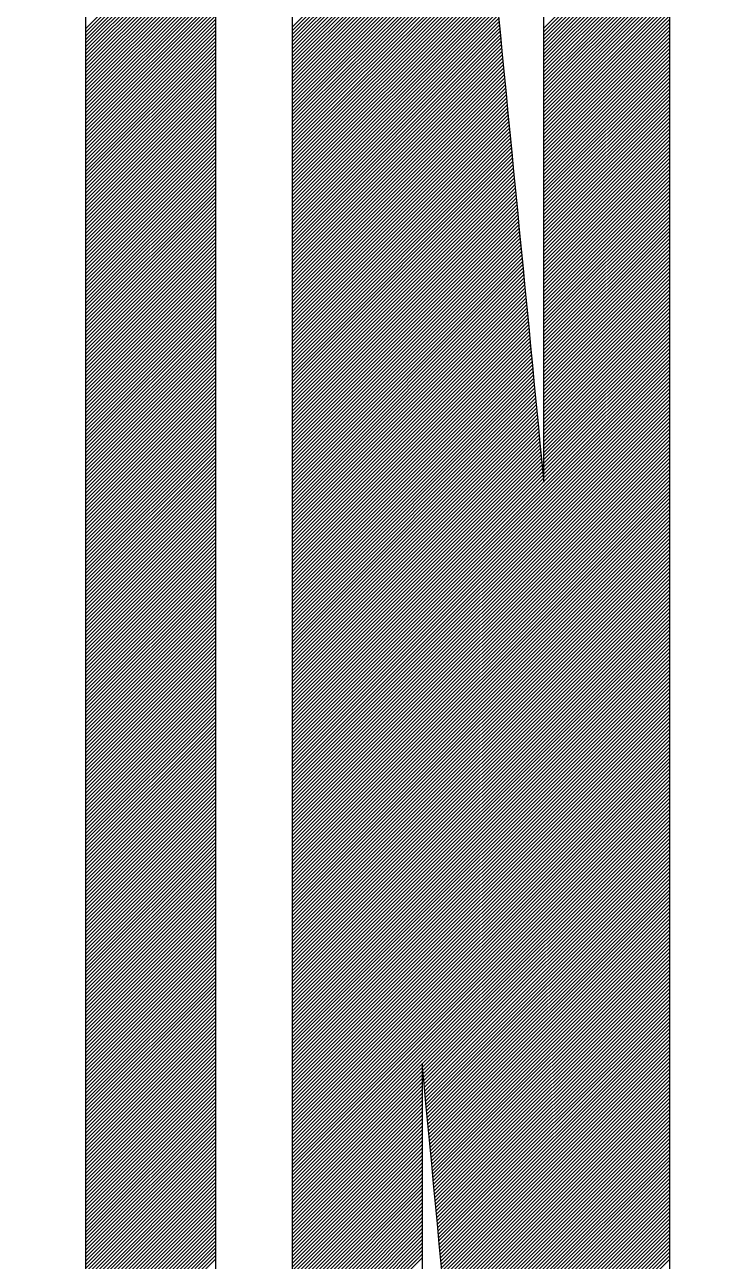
# Model space of a CAD drawing. Header units: inches. Extents: x -1128 to 651, y 96 to 845.
# Drawn here: x 285.872 to 287.184, y 664.115 to 666.456 of the extents above; entities that cross this region are included whole.
import ezdxf

# ---------------------------------------------------------------- set-up
doc = ezdxf.new("R2010")
doc.units = ezdxf.units.IN
doc.header["$MEASUREMENT"] = 0
doc.layers.add('Cables', color=7, linetype='Continuous', lineweight=0)
doc.layers.add('ONDOCS', color=7, linetype='Continuous', lineweight=0)

# ---------------------------------------------------------------- blocks, each defined once
blk = doc.blocks.new('TEG BORDER A2')
at = {"layer": 'ONDOCS', "color": 7, "linetype": 'Continuous', "lineweight": -3, "ltscale": 100}
for p, q in [((577.476, 56.341), (578.2055, 57.0706)), ((577.476, 56.3269), (578.2068, 57.0577)), ((577.476, 56.3127), (578.208, 57.0448)), ((577.476, 56.2986), (578.2093, 57.0319)), ((577.476, 56.2845), (578.2105, 57.019)), ((577.476, 56.2703), (578.2118, 57.0061)), ((577.476, 56.2562), (578.2131, 56.9932)), ((577.476, 56.242), (578.2143, 56.9803)), ((577.476, 56.2279), (578.2156, 56.9674)), ((577.476, 56.2137), (578.2168, 56.9545)), ((577.476, 56.1996), (578.2181, 56.9417)), ((577.476, 56.1855), (578.2193, 56.9288)), ((577.476, 56.1713), (578.2206, 56.9159)), ((577.476, 56.1572), (578.2218, 56.903)), ((577.476, 56.143), (578.2231, 56.8901)), ((577.476, 56.1289), (578.2243, 56.8772)), ((577.476, 56.1147), (578.2256, 56.8643)), ((577.476, 56.1006), (578.2268, 56.8514)), ((576.6771, 56.3353), (577.1784, 56.8365)), ((576.6771, 56.3211), (577.1784, 56.8224)), ((576.6771, 56.307), (577.1784, 56.8082)), ((577.476, 56.0865), (578.2281, 56.8385)), ((577.476, 56.0723), (578.2293, 56.8256)), ((577.476, 56.0582), (578.2306, 56.8127)), ((578.4472, 56.3364), (578.9328, 56.822)), ((578.4472, 56.3223), (578.9328, 56.8079)), ((576.6771, 56.2928), (577.1784, 56.7941)), ((576.6771, 56.2787), (577.1784, 56.7799)), ((576.6771, 56.2645), (577.1784, 56.7658)), ((577.476, 56.044), (578.2318, 56.7999)), ((577.476, 56.0299), (578.2331, 56.787)), ((577.476, 56.0157), (578.2343, 56.7741)), ((577.476, 56.0016), (578.2356, 56.7612)), ((578.4472, 56.3081), (578.9328, 56.7937)), ((578.4472, 56.294), (578.9328, 56.7796)), ((578.4472, 56.2798), (578.9328, 56.7654)), ((576.6771, 56.2504), (577.1784, 56.7517)), ((576.6771, 56.2363), (577.1784, 56.7375)), ((576.6771, 56.2221), (577.1784, 56.7234)), ((576.6771, 56.208), (577.1784, 56.7092)), ((577.476, 55.9875), (578.2368, 56.7483)), ((577.476, 55.9733), (578.2381, 56.7354)), ((577.476, 55.9592), (578.2393, 56.7225)), ((577.476, 55.945), (578.2406, 56.7096)), ((578.4472, 56.2657), (578.9328, 56.7513)), ((578.4472, 56.2515), (578.9328, 56.7371)), ((578.4472, 56.2374), (578.9328, 56.723)), ((578.4472, 56.2233), (578.9328, 56.7089)), ((576.6771, 56.1938), (577.1784, 56.6951)), ((576.6771, 56.1797), (577.1784, 56.681)), ((576.6771, 56.1656), (577.1784, 56.6668)), ((577.476, 55.9309), (578.2418, 56.6967)), ((577.476, 55.9168), (578.2431, 56.6838)), ((577.476, 55.9026), (578.2443, 56.6709)), ((577.476, 55.8885), (578.2456, 56.6581)), ((578.4472, 56.2091), (578.9328, 56.6947)), ((578.4472, 56.195), (578.9328, 56.6806)), ((578.4472, 56.1808), (578.9328, 56.6664)), ((576.6771, 56.1514), (577.1784, 56.6527)), ((576.6771, 56.1373), (577.1784, 56.6385)), ((576.6771, 56.1231), (577.1784, 56.6244)), ((576.6771, 56.109), (577.1784, 56.6102)), ((577.476, 55.8743), (578.2468, 56.6452)), ((577.476, 55.8602), (578.2481, 56.6323)), ((577.476, 55.846), (578.2493, 56.6194)), ((578.4472, 56.1667), (578.9328, 56.6523)), ((578.4472, 56.1526), (578.9328, 56.6381)), ((578.4472, 56.1384), (578.9328, 56.624)), ((576.6771, 56.0948), (577.1784, 56.5961)), ((576.6771, 56.0807), (577.1784, 56.582)), ((576.6771, 56.0666), (577.1784, 56.5678)), ((577.476, 55.8319), (578.2506, 56.6065)), ((577.476, 55.8178), (578.2518, 56.5936)), ((577.476, 55.8036), (578.2531, 56.5807)), ((577.476, 55.7895), (578.2543, 56.5678)), ((578.4472, 56.1243), (578.9328, 56.6099)), ((578.4472, 56.1101), (578.9328, 56.5957)), ((578.4472, 56.096), (578.9328, 56.5816)), ((578.4472, 56.0818), (578.9328, 56.5674)), ((576.6771, 56.0524), (577.1784, 56.5537)), ((576.6771, 56.0383), (577.1784, 56.5395)), ((576.6771, 56.0241), (577.1784, 56.5254)), ((577.476, 55.7753), (578.2556, 56.5549)), ((577.476, 55.7612), (578.2568, 56.542)), ((577.476, 55.747), (578.2581, 56.5291)), ((577.476, 55.7329), (578.2594, 56.5163)), ((578.4472, 56.0677), (578.9328, 56.5533)), ((578.4472, 56.0536), (578.9328, 56.5392)), ((578.4472, 56.0394), (578.9328, 56.525)), ((576.6771, 56.01), (577.1784, 56.5112)), ((576.6771, 55.9958), (577.1784, 56.4971)), ((576.6771, 55.9817), (577.1784, 56.483)), ((576.6771, 55.9676), (577.1784, 56.4688)), ((577.476, 55.7188), (578.2606, 56.5034)), ((577.476, 55.7046), (578.2619, 56.4905)), ((577.476, 55.6905), (578.2631, 56.4776)), ((578.4472, 56.0253), (578.9328, 56.5109)), ((578.4472, 56.0111), (578.9328, 56.4967)), ((578.4472, 55.997), (578.9328, 56.4826)), ((578.4472, 55.9828), (578.9328, 56.4684)), ((576.6771, 55.9534), (577.1784, 56.4547)), ((576.6771, 55.9393), (577.1784, 56.4405)), ((576.6771, 55.9251), (577.1784, 56.4264)), ((577.476, 55.6763), (578.2644, 56.4647)), ((577.476, 55.6622), (578.2656, 56.4518)), ((577.476, 55.6481), (578.2669, 56.4389)), ((577.476, 55.6339), (578.2681, 56.426)), ((578.4472, 55.9687), (578.9328, 56.4543)), ((578.4472, 55.9546), (578.9328, 56.4402)), ((578.4472, 55.9404), (578.9328, 56.426)), ((576.6771, 55.911), (577.1784, 56.4123)), ((576.6771, 55.8968), (577.1784, 56.3981)), ((576.6771, 55.8827), (577.1784, 56.384)), ((577.476, 55.6198), (578.2694, 56.4131)), ((577.476, 55.6056), (578.2706, 56.4002)), ((577.476, 55.5915), (578.2719, 56.3873)), ((577.476, 55.5773), (578.2731, 56.3745)), ((578.4472, 55.9263), (578.9328, 56.4119)), ((578.4472, 55.9121), (578.9328, 56.3977)), ((578.4472, 55.898), (578.9328, 56.3836)), ((576.6771, 55.8686), (577.1784, 56.3698)), ((576.6771, 55.8544), (577.1784, 56.3557)), ((576.6771, 55.8403), (577.1784, 56.3415)), ((576.6771, 55.8261), (577.1784, 56.3274)), ((577.476, 55.5632), (578.2744, 56.3616)), ((577.476, 55.5491), (578.2756, 56.3487)), ((577.476, 55.5349), (578.2769, 56.3358)), ((578.4472, 55.8839), (578.9328, 56.3694)), ((578.4472, 55.8697), (578.9328, 56.3553)), ((578.4472, 55.8556), (578.9328, 56.3412)), ((578.4472, 55.8414), (578.9328, 56.327)), ((576.6771, 55.812), (577.1784, 56.3133)), ((576.6771, 55.7979), (577.1784, 56.2991)), ((576.6771, 55.7837), (577.1784, 56.285)), ((577.476, 55.5208), (578.2781, 56.3229)), ((577.476, 55.5066), (578.2794, 56.31)), ((577.476, 55.4925), (578.2806, 56.2971)), ((577.476, 55.4783), (578.2819, 56.2842)), ((578.4472, 55.8273), (578.9328, 56.3129)), ((578.4472, 55.8131), (578.9328, 56.2987)), ((578.4472, 55.799), (578.9328, 56.2846)), ((576.6771, 55.7696), (577.1784, 56.2708)), ((576.6771, 55.7554), (577.1784, 56.2567)), ((576.6771, 55.7413), (577.1784, 56.2425)), ((576.6771, 55.7271), (577.1784, 56.2284)), ((577.476, 55.4642), (578.2831, 56.2713)), ((577.476, 55.4501), (578.2844, 56.2584)), ((577.476, 55.4359), (578.2856, 56.2456)), ((577.476, 55.4218), (578.2869, 56.2327)), ((578.4472, 55.7849), (578.9328, 56.2705)), ((578.4472, 55.7707), (578.9328, 56.2563)), ((578.4472, 55.7566), (578.9328, 56.2422)), ((578.4472, 55.7424), (578.9328, 56.228)), ((576.6771, 55.713), (577.1784, 56.2143)), ((576.6771, 55.6989), (577.1784, 56.2001)), ((576.6771, 55.6847), (577.1784, 56.186)), ((577.476, 55.4076), (578.2881, 56.2198)), ((577.476, 55.3935), (578.2894, 56.2069)), ((577.476, 55.3794), (578.2906, 56.194)), ((577.476, 55.3652), (578.2919, 56.1811)), ((578.4472, 55.7283), (578.9328, 56.2139)), ((578.4472, 55.7141), (578.9328, 56.1997)), ((578.4472, 55.7), (578.9328, 56.1856)), ((576.6771, 55.6706), (577.1784, 56.1718)), ((576.6771, 55.6564), (577.1784, 56.1577)), ((576.6771, 55.6423), (577.1784, 56.1436)), ((577.476, 55.3511), (578.2931, 56.1682)), ((577.476, 55.3369), (578.2944, 56.1553)), ((577.476, 55.3228), (578.2956, 56.1424)), ((578.4472, 55.6859), (578.9328, 56.1715)), ((578.4472, 55.6717), (578.9328, 56.1573)), ((578.4472, 55.6576), (578.9328, 56.1432)), ((576.6771, 55.6281), (577.1784, 56.1294)), ((576.6771, 55.614), (577.1784, 56.1153)), ((576.6771, 55.5999), (577.1784, 56.1011)), ((576.6771, 55.5857), (577.1784, 56.087)), ((577.476, 55.3086), (578.2969, 56.1295)), ((577.476, 55.2945), (578.2981, 56.1166)), ((577.476, 55.2804), (578.2994, 56.1038)), ((577.476, 55.2662), (578.3006, 56.0909)), ((578.4472, 55.6434), (578.9328, 56.129)), ((578.4472, 55.6293), (578.9328, 56.1149)), ((578.4472, 55.6152), (578.9328, 56.1007)), ((578.4472, 55.601), (578.9328, 56.0866)), ((576.6771, 55.5716), (577.1784, 56.0728)), ((576.6771, 55.5574), (577.1784, 56.0587)), ((576.6771, 55.5433), (577.1784, 56.0446)), ((577.476, 55.2521), (578.3019, 56.078)), ((577.476, 55.2379), (578.3031, 56.0651)), ((577.476, 55.2238), (578.3044, 56.0522)), ((577.476, 55.2096), (578.3057, 56.0393)), ((578.4472, 55.5869), (578.9328, 56.0725)), ((578.4472, 55.5727), (578.9328, 56.0583)), ((578.4472, 55.5586), (578.9328, 56.0442)), ((576.6771, 55.5292), (577.1784, 56.0304)), ((576.6771, 55.515), (577.1784, 56.0163)), ((576.6771, 55.5009), (577.1784, 56.0021)), ((577.476, 55.1955), (578.3069, 56.0264)), ((577.476, 55.1814), (578.3082, 56.0135)), ((577.476, 55.1672), (578.3094, 56.0006)), ((578.4472, 55.5444), (578.9328, 56.03)), ((578.4472, 55.5303), (578.9328, 56.0159)), ((578.4472, 55.5162), (578.9328, 56.0018)), ((576.6771, 55.4867), (577.1784, 55.988)), ((576.6771, 55.4726), (577.1784, 55.9738)), ((576.6771, 55.4584), (577.1784, 55.9597)), ((576.6771, 55.4443), (577.1784, 55.9456)), ((577.476, 55.1531), (578.3107, 55.9877)), ((577.476, 55.1389), (578.3119, 55.9748)), ((577.476, 55.1248), (578.3132, 55.962)), ((577.476, 55.1107), (578.3144, 55.9491)), ((578.4472, 55.502), (578.9328, 55.9876)), ((578.4472, 55.4879), (578.9328, 55.9735)), ((578.4472, 55.4737), (578.9328, 55.9593)), ((578.4472, 55.4596), (578.9328, 55.9452)), ((576.6771, 55.4302), (577.1784, 55.9314)), ((576.6771, 55.416), (577.1784, 55.9173)), ((576.6771, 55.4019), (577.1784, 55.9031)), ((577.476, 55.0965), (578.3157, 55.9362)), ((577.476, 55.0824), (578.3169, 55.9233)), ((577.476, 55.0682), (578.3182, 55.9104)), ((577.476, 55.0541), (578.3194, 55.8975)), ((578.4472, 55.4454), (578.9328, 55.931)), ((578.4472, 55.4313), (578.9328, 55.9169)), ((578.4472, 55.4172), (578.9328, 55.9028)), ((576.6771, 55.3877), (577.1784, 55.889)), ((576.6771, 55.3736), (577.1784, 55.8749)), ((576.6771, 55.3594), (577.1784, 55.8607)), ((576.6771, 55.3453), (577.1784, 55.8466)), ((577.476, 55.0399), (578.3207, 55.8846)), ((577.476, 55.0258), (578.3219, 55.8717)), ((577.476, 55.0117), (578.3232, 55.8588)), ((577.476, 54.9975), (578.3244, 55.8459)), ((578.4472, 55.403), (578.9328, 55.8886)), ((578.4472, 55.3889), (578.9328, 55.8745)), ((578.4472, 55.3747), (578.9328, 55.8603)), ((578.4472, 55.3606), (578.9328, 55.8462)), ((576.6771, 55.3312), (577.1784, 55.8324)), ((576.6771, 55.317), (577.1784, 55.8183)), ((576.6771, 55.3029), (577.1784, 55.8041)), ((577.476, 54.9834), (578.3257, 55.833)), ((577.476, 54.9692), (578.3269, 55.8202)), ((577.476, 54.9551), (578.3282, 55.8073)), ((578.4472, 55.3465), (578.9328, 55.832)), ((578.4472, 55.3323), (578.9328, 55.8179)), ((578.4472, 55.3182), (578.9328, 55.8038)), ((576.6771, 55.2887), (577.1784, 55.79)), ((576.6771, 55.2746), (577.1784, 55.7759)), ((576.6771, 55.2605), (577.1784, 55.7617)), ((577.476, 54.9409), (578.3294, 55.7944)), ((577.476, 54.9268), (578.3307, 55.7815)), ((577.476, 54.9127), (578.3319, 55.7686)), ((577.476, 54.8985), (578.3332, 55.7557)), ((578.4472, 55.304), (578.9328, 55.7896)), ((578.4472, 55.2899), (578.9328, 55.7755)), ((578.4472, 55.2757), (578.9328, 55.7613)), ((576.6771, 55.2463), (577.1784, 55.7476)), ((576.6771, 55.2322), (577.1784, 55.7334)), ((576.6771, 55.218), (577.1784, 55.7193)), ((576.6771, 55.2039), (577.1784, 55.7051)), ((577.476, 54.8844), (578.3344, 55.7428)), ((577.476, 54.8702), (578.3357, 55.7299)), ((577.476, 54.8561), (578.3369, 55.717)), ((577.476, 54.842), (578.3382, 55.7041)), ((578.4472, 55.2616), (578.9328, 55.7472)), ((578.4472, 55.2475), (578.9328, 55.7331)), ((578.4472, 55.2333), (578.9328, 55.7189)), ((578.4472, 55.2192), (578.9328, 55.7048)), ((576.6771, 55.1897), (577.1784, 55.691)), ((576.6771, 55.1756), (577.1784, 55.6769)), ((576.6771, 55.1615), (577.1784, 55.6627)), ((577.476, 54.8278), (578.3394, 55.6912)), ((577.476, 54.8137), (578.3407, 55.6784)), ((577.476, 54.7995), (578.3419, 55.6655)), ((578.4472, 55.205), (578.9328, 55.6906)), ((578.4472, 55.1909), (578.9328, 55.6765)), ((578.4472, 55.1767), (578.9328, 55.6623)), ((576.6771, 55.1473), (577.1784, 55.6486)), ((576.6771, 55.1332), (577.1784, 55.6344)), ((576.6771, 55.119), (577.1784, 55.6203)), ((576.6771, 55.1049), (577.1784, 55.6061)), ((577.476, 54.7854), (578.3432, 55.6526)), ((577.476, 54.7712), (578.3444, 55.6397)), ((577.476, 54.7571), (578.3457, 55.6268)), ((577.476, 54.743), (578.3469, 55.6139)), ((578.4472, 55.1626), (578.9328, 55.6482)), ((578.4472, 55.1485), (578.9328, 55.6341)), ((578.4472, 55.1343), (578.9328, 55.6199)), ((576.6771, 55.0907), (577.1784, 55.592)), ((576.6771, 55.0766), (577.1784, 55.5779)), ((576.6771, 55.0625), (577.1784, 55.5637)), ((577.476, 54.7288), (578.3482, 55.601)), ((577.476, 54.7147), (578.3494, 55.5881)), ((577.476, 54.7005), (578.3507, 55.5752)), ((577.476, 54.6864), (578.352, 55.5623)), ((578.4472, 55.1202), (578.9328, 55.6058)), ((578.4472, 55.106), (578.9328, 55.5916)), ((578.4472, 55.0919), (578.9328, 55.5775)), ((578.4472, 55.0778), (578.9328, 55.5633)), ((576.6771, 55.0483), (577.1784, 55.5496)), ((576.6771, 55.0342), (577.1784, 55.5354)), ((576.6771, 55.02), (577.1784, 55.5213)), ((577.476, 54.6722), (578.3532, 55.5494)), ((577.476, 54.6581), (578.3545, 55.5366)), ((577.476, 54.644), (578.3557, 55.5237)), ((577.476, 54.6298), (578.357, 55.5108)), ((578.4472, 55.0636), (578.9328, 55.5492)), ((578.4472, 55.0495), (578.9328, 55.5351)), ((578.4472, 55.0353), (578.9328, 55.5209)), ((576.6771, 55.0059), (577.1784, 55.5072)), ((576.6771, 54.9918), (577.1784, 55.493)), ((576.6771, 54.9776), (577.1784, 55.4789)), ((576.6771, 54.9635), (577.1784, 55.4647)), ((577.476, 54.6157), (578.3582, 55.4979)), ((577.476, 54.6015), (578.3595, 55.485)), ((577.476, 54.5874), (578.3607, 55.4721)), ((578.4472, 55.0212), (578.9328, 55.5068)), ((578.4472, 55.007), (578.9328, 55.4926)), ((578.4472, 54.9929), (578.9328, 55.4785)), ((578.4472, 54.9788), (578.9328, 55.4644)), ((576.6771, 54.9493), (577.1784, 55.4506)), ((576.6771, 54.9352), (577.1784, 55.4364)), ((576.6771, 54.921), (577.1784, 55.4223)), ((577.476, 54.5733), (578.362, 55.4592)), ((577.476, 54.5591), (578.3632, 55.4463)), ((577.476, 54.545), (578.3645, 55.4334)), ((577.476, 54.5308), (578.3657, 55.4205)), ((578.4472, 54.9646), (578.9328, 55.4502)), ((578.4472, 54.9505), (578.9328, 55.4361)), ((578.4472, 54.9363), (578.9328, 55.4219)), ((576.6771, 54.9069), (577.1784, 55.4082)), ((576.6771, 54.8928), (577.1784, 55.394)), ((576.6771, 54.8786), (577.1784, 55.3799)), ((577.476, 54.5167), (578.367, 55.4077)), ((577.476, 54.5025), (578.3682, 55.3948)), ((577.476, 54.4884), (578.3695, 55.3819)), ((577.476, 54.4743), (578.3707, 55.369)), ((578.4472, 54.9222), (578.9328, 55.4078)), ((578.4472, 54.908), (578.9328, 55.3936)), ((578.4472, 54.8939), (578.9328, 55.3795)), ((576.6771, 54.8645), (577.1784, 55.3657)), ((576.6771, 54.8503), (577.1784, 55.3516)), ((576.6771, 54.8362), (577.1784, 55.3374)), ((576.6771, 54.822), (577.1784, 55.3233)), ((577.476, 54.4601), (578.372, 55.3561)), ((577.476, 54.446), (578.3732, 55.3432)), ((577.476, 54.4318), (578.3745, 55.3303)), ((578.4472, 54.8798), (578.9328, 55.3654)), ((578.4472, 54.8656), (578.9328, 55.3512)), ((578.4472, 54.8515), (578.9328, 55.3371)), ((578.4472, 54.8373), (578.9328, 55.3229)), ((576.6771, 54.8079), (577.1784, 55.3092)), ((576.6771, 54.7938), (577.1784, 55.295)), ((576.6771, 54.7796), (577.1784, 55.2809)), ((577.476, 54.4177), (578.3757, 55.3174)), ((577.476, 54.4035), (578.377, 55.3045)), ((577.476, 54.3894), (578.3782, 55.2916)), ((577.476, 54.3753), (578.3795, 55.2787)), ((578.4472, 54.8232), (578.9328, 55.3088)), ((578.4472, 54.8091), (578.9328, 55.2946)), ((578.4472, 54.7949), (578.9328, 55.2805)), ((576.6771, 54.7655), (577.1784, 55.2667)), ((576.6771, 54.7513), (577.1784, 55.2526)), ((576.6771, 54.7372), (577.1784, 55.2385)), ((576.6771, 54.7231), (577.1784, 55.2243)), ((577.476, 54.3611), (578.3807, 55.2659)), ((577.476, 54.347), (578.382, 55.253)), ((577.476, 54.3328), (578.3832, 55.2401)), ((577.476, 54.3187), (578.3845, 55.2272)), ((578.4472, 54.7808), (578.9328, 55.2664)), ((578.4472, 54.7666), (578.9328, 55.2522)), ((578.4472, 54.7525), (578.9328, 55.2381)), ((578.4472, 54.7383), (578.9328, 55.2239)), ((576.6771, 54.7089), (577.1784, 55.2102)), ((576.6771, 54.6948), (577.1784, 55.196)), ((576.6771, 54.6806), (577.1784, 55.1819)), ((577.476, 54.3046), (578.3857, 55.2143)), ((577.476, 54.2904), (578.387, 55.2014)), ((577.476, 54.2763), (578.3882, 55.1885)), ((578.4472, 54.7242), (578.9328, 55.2098)), ((578.4472, 54.7101), (578.9328, 55.1957)), ((578.4472, 54.6959), (578.9328, 55.1815)), ((576.6771, 54.6665), (577.1784, 55.1677)), ((576.6771, 54.6523), (577.1784, 55.1536)), ((576.6771, 54.6382), (577.1784, 55.1395)), ((577.476, 54.2621), (578.3895, 55.1756)), ((577.476, 54.248), (578.3907, 55.1627)), ((577.476, 54.2338), (578.392, 55.1498)), ((577.476, 54.2197), (578.3932, 55.1369)), ((578.4472, 54.6818), (578.9328, 55.1674)), ((578.4472, 54.6676), (578.9328, 55.1532)), ((578.4472, 54.6535), (578.9328, 55.1391)), ((576.6771, 54.6241), (577.1784, 55.1253)), ((576.6771, 54.6099), (577.1784, 55.1112)), ((576.6771, 54.5958), (577.1784, 55.097)), ((576.6771, 54.5816), (577.1784, 55.0829)), ((577.476, 54.2056), (578.3945, 55.1241)), ((577.476, 54.1914), (578.3957, 55.1112)), ((577.476, 54.1773), (578.397, 55.0983)), ((577.476, 54.1631), (578.3983, 55.0854)), ((578.4472, 54.6393), (578.9328, 55.1249)), ((578.4472, 54.6252), (578.9328, 55.1108)), ((578.4472, 54.6111), (578.9328, 55.0967)), ((578.4472, 54.5969), (578.9328, 55.0825)), ((576.6771, 54.5675), (577.1784, 55.0687)), ((576.6771, 54.5533), (577.1784, 55.0546)), ((576.6771, 54.5392), (577.1784, 55.0405)), ((577.476, 54.149), (578.3995, 55.0725)), ((577.476, 54.1348), (578.4008, 55.0596)), ((577.476, 53.5974), (578.9328, 55.0542)), ((577.476, 54.1207), (578.402, 55.0467)), ((577.476, 53.5833), (578.9328, 55.0401)), ((577.476, 54.1066), (578.4033, 55.0338)), ((578.4472, 54.5828), (578.9328, 55.0684)), ((576.6771, 54.5251), (577.1784, 55.0263)), ((576.6771, 54.5109), (577.1784, 55.0122)), ((576.6771, 54.4968), (577.1784, 54.998)), ((577.476, 53.5692), (578.9328, 55.0259)), ((577.476, 54.0924), (578.4045, 55.0209)), ((577.476, 53.555), (578.9328, 55.0118)), ((577.476, 54.0783), (578.4058, 55.008)), ((577.476, 53.5409), (578.9328, 54.9977)), ((577.476, 54.0641), (578.407, 54.9951)), ((576.6771, 54.4826), (577.1784, 54.9839)), ((576.6771, 54.4685), (577.1784, 54.9698)), ((576.6771, 54.4544), (577.1784, 54.9556)), ((576.6771, 54.4402), (577.1784, 54.9415)), ((577.476, 53.5267), (578.9328, 54.9835)), ((577.476, 54.05), (578.4083, 54.9823)), ((577.476, 54.0359), (578.4095, 54.9694)), ((577.476, 53.5126), (578.9328, 54.9694)), ((577.476, 54.0217), (578.4108, 54.9565)), ((577.476, 53.4984), (578.9328, 54.9552)), ((577.476, 54.0076), (578.412, 54.9436)), ((577.476, 53.4843), (578.9328, 54.9411)), ((576.6771, 54.4261), (577.1784, 54.9273)), ((576.6771, 54.4119), (577.1784, 54.9132)), ((576.6771, 54.3978), (577.1784, 54.899)), ((577.476, 53.9934), (578.4133, 54.9307)), ((577.476, 53.4702), (578.9328, 54.927)), ((577.476, 53.9793), (578.4145, 54.9178)), ((577.476, 53.456), (578.9328, 54.9128)), ((577.476, 53.9651), (578.4158, 54.9049)), ((577.476, 53.4419), (578.9328, 54.8987)), ((577.476, 53.951), (578.417, 54.892)), ((576.6771, 54.3836), (577.1784, 54.8849)), ((576.6771, 54.3695), (577.1784, 54.8708)), ((576.6771, 54.3554), (577.1784, 54.8566)), ((576.6771, 54.3412), (577.1784, 54.8425)), ((577.476, 53.4277), (578.9328, 54.8845)), ((577.476, 53.9369), (578.4183, 54.8791)), ((577.476, 53.4136), (578.9328, 54.8704)), ((577.476, 53.9227), (578.4195, 54.8662)), ((577.476, 53.3995), (578.9328, 54.8562)), ((577.476, 53.9086), (578.4208, 54.8533)), ((577.476, 53.3853), (578.9328, 54.8421)), ((576.6771, 54.3271), (577.1784, 54.8283)), ((576.6771, 54.3129), (577.1784, 54.8142)), ((576.6771, 54.2988), (577.1784, 54.8)), ((577.476, 53.8944), (578.422, 54.8405)), ((577.476, 53.3712), (578.9328, 54.828)), ((577.476, 53.8803), (578.4233, 54.8276)), ((577.476, 53.8661), (578.4245, 54.8147)), ((577.476, 53.357), (578.9328, 54.8138)), ((577.476, 53.852), (578.4258, 54.8018)), ((577.476, 53.3429), (578.9328, 54.7997)), ((576.6771, 54.2846), (577.1784, 54.7859)), ((576.6771, 54.2705), (577.1784, 54.7718)), ((576.6771, 54.2564), (577.1784, 54.7576)), ((577.476, 53.8379), (578.427, 54.7889)), ((577.476, 53.3287), (578.9328, 54.7855)), ((577.476, 53.8237), (578.4283, 54.776)), ((577.476, 53.3146), (578.9328, 54.7714)), ((577.476, 53.8096), (578.4295, 54.7631)), ((577.476, 53.3005), (578.9328, 54.7572)), ((577.476, 53.7954), (578.4308, 54.7502)), ((576.6771, 54.2422), (577.1784, 54.7435)), ((576.6771, 54.2281), (577.1784, 54.7293)), ((576.6771, 54.2139), (577.1784, 54.7152)), ((576.6771, 54.1998), (577.1784, 54.7011)), ((577.476, 53.2863), (578.9328, 54.7431)), ((577.476, 53.7813), (578.432, 54.7373)), ((577.476, 53.2722), (578.9328, 54.729)), ((577.476, 53.7671), (578.4333, 54.7244)), ((577.476, 53.258), (578.9328, 54.7148)), ((577.476, 53.753), (578.4345, 54.7115)), ((577.476, 53.2439), (578.9328, 54.7007)), ((577.476, 53.7389), (578.4358, 54.6987)), ((576.6771, 54.1857), (577.1784, 54.6869)), ((576.6771, 54.1715), (577.1784, 54.6728)), ((576.6771, 54.1574), (577.1784, 54.6586)), ((577.476, 53.2297), (578.9328, 54.6865)), ((577.476, 53.7247), (578.437, 54.6858)), ((577.476, 53.7106), (578.4383, 54.6729)), ((577.476, 53.2156), (578.9328, 54.6724)), ((577.476, 53.6964), (578.4395, 54.66)), ((577.476, 53.2015), (578.9328, 54.6583)), ((576.6771, 54.1432), (577.1784, 54.6445)), ((576.6771, 54.1291), (577.1784, 54.6303)), ((576.6771, 54.1149), (577.1784, 54.6162)), ((576.6771, 54.1008), (577.1784, 54.6021)), ((577.476, 53.6823), (578.4408, 54.6471)), ((577.476, 53.1873), (578.9328, 54.6441)), ((577.476, 53.6682), (578.442, 54.6342)), ((577.476, 53.1732), (578.9328, 54.63)), ((577.476, 53.654), (578.4433, 54.6213)), ((577.476, 53.159), (578.9328, 54.6158)), ((577.476, 53.6399), (578.4446, 54.6084)), ((576.6771, 54.0867), (577.1784, 54.5879)), ((576.6771, 54.0725), (577.1784, 54.5738)), ((576.6771, 54.0584), (577.1784, 54.5596)), ((577.476, 53.1449), (578.9328, 54.6017)), ((577.476, 53.6257), (578.4458, 54.5955)), ((577.476, 53.1308), (578.9328, 54.5875)), ((577.476, 53.6116), (578.4471, 54.5826)), ((577.476, 53.1166), (578.9328, 54.5734)), ((577.476, 53.1025), (578.9328, 54.5593)), ((576.6771, 54.0442), (577.1784, 54.5455)), ((576.6771, 54.0301), (577.1784, 54.5313)), ((576.6771, 54.0159), (577.1784, 54.5172)), ((577.476, 53.0883), (578.9328, 54.5451)), ((577.476, 53.0742), (578.9328, 54.531)), ((577.476, 53.06), (578.9328, 54.5168)), ((576.6771, 54.0018), (577.1784, 54.5031)), ((576.6771, 53.9877), (577.1784, 54.4889)), ((576.6771, 53.9735), (577.1784, 54.4748)), ((576.6771, 53.9594), (577.1784, 54.4606)), ((577.476, 53.0459), (578.9328, 54.5027)), ((577.476, 53.0318), (578.9328, 54.4885)), ((577.476, 53.0176), (578.9328, 54.4744)), ((577.476, 53.0035), (578.9328, 54.4603)), ((576.6771, 53.9452), (577.1784, 54.4465)), ((576.6771, 53.9311), (577.1784, 54.4324)), ((576.6771, 53.917), (577.1784, 54.4182)), ((577.476, 52.9893), (578.9328, 54.4461)), ((577.476, 52.9752), (578.9328, 54.432)), ((577.476, 52.961), (578.9328, 54.4178)), ((576.6771, 53.9028), (577.1784, 54.4041)), ((576.6771, 53.8887), (577.1784, 54.3899)), ((576.6771, 53.8745), (577.1784, 54.3758)), ((577.476, 52.9469), (578.9328, 54.4037)), ((577.476, 52.9328), (578.9328, 54.3895)), ((577.476, 52.9186), (578.9328, 54.3754)), ((576.6771, 53.8604), (577.1784, 54.3616)), ((576.6771, 53.8462), (577.1784, 54.3475)), ((576.6771, 53.8321), (577.1784, 54.3334)), ((576.6771, 53.818), (577.1784, 54.3192)), ((577.476, 52.9045), (578.9328, 54.3613)), ((577.476, 52.8903), (578.9328, 54.3471)), ((577.476, 52.8762), (578.9328, 54.333)), ((577.476, 52.8621), (578.9328, 54.3188)), ((576.6771, 53.8038), (577.1784, 54.3051)), ((576.6771, 53.7897), (577.1784, 54.2909)), ((576.6771, 53.7755), (577.1784, 54.2768)), ((577.476, 52.8479), (578.9328, 54.3047)), ((577.476, 52.8338), (578.9328, 54.2906)), ((577.476, 52.8196), (578.9328, 54.2764)), ((576.6771, 53.7614), (577.1784, 54.2626)), ((576.6771, 53.7472), (577.1784, 54.2485)), ((576.6771, 53.7331), (577.1784, 54.2344)), ((576.6771, 53.719), (577.1784, 54.2202)), ((577.476, 52.8055), (578.9328, 54.2623)), ((577.476, 52.7913), (578.9328, 54.2481)), ((577.476, 52.7772), (578.9328, 54.234)), ((577.476, 52.7631), (578.9328, 54.2198)), ((576.6771, 53.7048), (577.1784, 54.2061)), ((576.6771, 53.6907), (577.1784, 54.1919)), ((576.6771, 53.6765), (577.1784, 54.1778)), ((577.476, 52.7489), (578.9328, 54.2057)), ((577.476, 52.7348), (578.9328, 54.1916)), ((577.476, 52.7206), (578.9328, 54.1774)), ((576.6771, 53.6624), (577.1784, 54.1637)), ((576.6771, 53.6483), (577.1784, 54.1495)), ((576.6771, 53.6341), (577.1784, 54.1354)), ((577.476, 52.7065), (578.9328, 54.1633)), ((577.476, 52.6923), (578.9328, 54.1491)), ((577.476, 52.6782), (578.9328, 54.135)), ((576.6771, 53.62), (577.1784, 54.1212)), ((576.6771, 53.6058), (577.1784, 54.1071)), ((576.6771, 53.5917), (577.1784, 54.0929)), ((576.6771, 53.5775), (577.1784, 54.0788)), ((577.476, 52.6641), (578.9328, 54.1208)), ((577.476, 52.6499), (578.9328, 54.1067)), ((577.476, 52.6358), (578.9328, 54.0926)), ((577.476, 52.6216), (578.9328, 54.0784)), ((576.6771, 53.5634), (577.1784, 54.0647)), ((576.6771, 53.5493), (577.1784, 54.0505)), ((576.6771, 53.5351), (577.1784, 54.0364)), ((577.476, 52.6075), (578.9328, 54.0643)), ((577.476, 52.5934), (578.9328, 54.0501)), ((577.476, 52.5792), (578.9328, 54.036)), ((576.6771, 53.521), (577.1784, 54.0222)), ((576.6771, 53.5068), (577.1784, 54.0081)), ((576.6771, 53.4927), (577.1784, 53.9939)), ((577.476, 52.5651), (578.9328, 54.0219)), ((577.476, 52.5509), (578.9328, 54.0077)), ((577.476, 52.5368), (578.9328, 53.9936)), ((576.6771, 53.4785), (577.1784, 53.9798)), ((576.6771, 53.4644), (577.1784, 53.9657)), ((576.6771, 53.4503), (577.1784, 53.9515)), ((576.6771, 53.4361), (577.1784, 53.9374)), ((577.476, 52.5226), (578.9328, 53.9794)), ((577.476, 52.5085), (578.9328, 53.9653)), ((577.476, 52.4944), (578.9328, 53.9511)), ((577.476, 52.4802), (578.9328, 53.937)), ((576.6771, 53.422), (577.1784, 53.9232)), ((576.6771, 53.4078), (577.1784, 53.9091)), ((576.6771, 53.3937), (577.1784, 53.895)), ((577.476, 52.4661), (578.9328, 53.9229)), ((577.476, 52.4519), (578.9328, 53.9087)), ((577.476, 52.4378), (578.9328, 53.8946)), ((576.6771, 53.3795), (577.1784, 53.8808)), ((576.6771, 53.3654), (577.1784, 53.8667)), ((576.6771, 53.3513), (577.1784, 53.8525)), ((576.6771, 53.3371), (577.1784, 53.8384)), ((577.476, 52.4236), (578.9328, 53.8804)), ((577.476, 52.4095), (578.9328, 53.8663)), ((577.476, 52.3954), (578.9328, 53.8521)), ((577.476, 52.3812), (578.9328, 53.838)), ((576.6771, 53.323), (577.1784, 53.8242)), ((576.6771, 53.3088), (577.1784, 53.8101)), ((576.6771, 53.2947), (577.1784, 53.796)), ((577.476, 52.3671), (578.9328, 53.8239)), ((577.476, 52.3529), (578.9328, 53.8097)), ((577.476, 52.3388), (578.9328, 53.7956)), ((576.6771, 53.2806), (577.1784, 53.7818)), ((576.6771, 53.2664), (577.1784, 53.7677)), ((576.6771, 53.2523), (577.1784, 53.7535)), ((577.476, 52.3247), (578.9328, 53.7814)), ((577.476, 52.3105), (578.9328, 53.7673)), ((577.476, 52.2964), (578.9328, 53.7532)), ((576.6771, 53.2381), (577.1784, 53.7394)), ((576.6771, 53.224), (577.1784, 53.7252)), ((576.6771, 53.2098), (577.1784, 53.7111)), ((576.6771, 53.1957), (577.1784, 53.697)), ((577.476, 52.2822), (578.9328, 53.739)), ((577.476, 52.2681), (578.9328, 53.7249)), ((577.476, 52.2539), (578.9328, 53.7107)), ((577.476, 52.2398), (578.9328, 53.6966)), ((576.6771, 53.1816), (577.1784, 53.6828)), ((576.6771, 53.1674), (577.1784, 53.6687)), ((576.6771, 53.1533), (577.1784, 53.6545)), ((577.476, 52.2257), (578.9328, 53.6824)), ((577.476, 52.2115), (578.9328, 53.6683)), ((577.476, 52.1974), (578.9328, 53.6542)), ((576.6771, 53.1391), (577.1784, 53.6404)), ((576.6771, 53.125), (577.1784, 53.6263)), ((576.6771, 53.1108), (577.1784, 53.6121)), ((576.6771, 53.0967), (577.1784, 53.598)), ((577.476, 52.1832), (578.9328, 53.64)), ((577.476, 52.1691), (578.9328, 53.6259)), ((577.476, 52.1549), (578.9328, 53.6117)), ((576.6771, 53.0826), (577.1784, 53.5838)), ((576.6771, 53.0684), (577.1784, 53.5697)), ((576.6771, 53.0543), (577.1784, 53.5555)), ((577.476, 52.1408), (578.9328, 53.5976)), ((577.476, 52.1267), (578.9328, 53.5834)), ((577.476, 52.1125), (578.9328, 53.5693)), ((577.476, 52.0984), (578.9328, 53.5552)), ((576.6771, 53.0401), (577.1784, 53.5414)), ((576.6771, 53.026), (577.1784, 53.5273)), ((576.6771, 53.0119), (577.1784, 53.5131)), ((577.476, 52.0842), (578.9328, 53.541)), ((577.476, 52.0701), (578.9328, 53.5269)), ((577.476, 52.056), (578.9328, 53.5127)), ((576.6771, 52.9977), (577.1784, 53.499)), ((576.6771, 52.9836), (577.1784, 53.4848)), ((576.6771, 52.9694), (577.1784, 53.4707)), ((576.6771, 52.9553), (577.1784, 53.4565)), ((577.476, 52.0418), (578.9328, 53.4986)), ((577.476, 52.0277), (578.9328, 53.4845)), ((577.476, 52.0135), (578.9328, 53.4703)), ((577.476, 51.9994), (578.9328, 53.4562)), ((576.6771, 52.9411), (577.1784, 53.4424)), ((576.6771, 52.927), (577.1784, 53.4283)), ((576.6771, 52.9129), (577.1784, 53.4141)), ((577.476, 51.9852), (578.9328, 53.442)), ((577.476, 51.9711), (578.9328, 53.4279)), ((577.476, 51.957), (578.9328, 53.4137)), ((576.6771, 52.8987), (577.1784, 53.4)), ((576.6771, 52.8846), (577.1784, 53.3858)), ((576.6771, 52.8704), (577.1784, 53.3717)), ((577.476, 51.9428), (578.9328, 53.3996)), ((577.476, 51.9287), (578.9328, 53.3855)), ((577.476, 51.9145), (578.9328, 53.3713)), ((576.6771, 52.8563), (577.1784, 53.3576)), ((576.6771, 52.8421), (577.1784, 53.3434)), ((576.6771, 52.828), (577.1784, 53.3293)), ((576.6771, 52.8139), (577.1784, 53.3151)), ((577.476, 51.9004), (578.9328, 53.3572)), ((577.476, 51.8862), (578.9328, 53.343)), ((577.476, 51.8721), (578.9328, 53.3289)), ((577.476, 51.858), (578.9328, 53.3147)), ((576.6771, 52.7997), (577.1784, 53.301)), ((576.6771, 52.7856), (577.1784, 53.2868)), ((576.6771, 52.7714), (577.1784, 53.2727)), ((577.476, 51.8438), (578.9328, 53.3006)), ((577.9774, 52.3311), (578.9328, 53.2865)), ((577.9786, 52.3182), (578.9328, 53.2723)), ((576.6771, 52.7573), (577.1784, 53.2586)), ((576.6771, 52.7432), (577.1784, 53.2444)), ((576.6771, 52.729), (577.1784, 53.2303)), ((576.6771, 52.7149), (577.1784, 53.2161)), ((577.9799, 52.3052), (578.9328, 53.2582)), ((577.9811, 52.2923), (578.9328, 53.244)), ((577.9823, 52.2794), (578.9328, 53.2299)), ((577.9835, 52.2665), (578.9328, 53.2158)), ((576.6771, 52.7007), (577.1784, 53.202)), ((576.6771, 52.6866), (577.1784, 53.1878)), ((576.6771, 52.6724), (577.1784, 53.1737)), ((577.9848, 52.2536), (578.9328, 53.2016)), ((577.986, 52.2407), (578.9328, 53.1875)), ((577.9872, 52.2277), (578.9328, 53.1733)), ((576.6771, 52.6583), (577.1784, 53.1596)), ((576.6771, 52.6442), (577.1784, 53.1454)), ((576.6771, 52.63), (577.1784, 53.1313)), ((577.9884, 52.2148), (578.9328, 53.1592)), ((577.9897, 52.2019), (578.9328, 53.145)), ((577.9909, 52.189), (578.9328, 53.1309)), ((576.6771, 52.6159), (577.1784, 53.1171)), ((576.6771, 52.6017), (577.1784, 53.103)), ((576.6771, 52.5876), (577.1784, 53.0888)), ((576.6771, 52.5734), (577.1784, 53.0747)), ((577.9921, 52.1761), (578.9328, 53.1168)), ((577.9933, 52.1632), (578.9328, 53.1026)), ((577.9946, 52.1502), (578.9328, 53.0885)), ((577.9958, 52.1373), (578.9328, 53.0743)), ((576.6771, 52.5593), (577.1784, 53.0606)), ((576.6771, 52.5452), (577.1784, 53.0464)), ((576.6771, 52.531), (577.1784, 53.0323)), ((577.997, 52.1244), (578.9328, 53.0602)), ((577.9982, 52.1115), (578.9328, 53.046)), ((577.9994, 52.0986), (578.9328, 53.0319)), ((576.6771, 52.5169), (577.1784, 53.0181)), ((576.6771, 52.5027), (577.1784, 53.004)), ((576.6771, 52.4886), (577.1784, 52.9899)), ((578.0007, 52.0857), (578.9328, 53.0178)), ((578.0019, 52.0727), (578.9328, 53.0036)), ((578.0031, 52.0598), (578.9328, 52.9895)), ((576.6771, 52.4745), (577.1784, 52.9757)), ((576.6771, 52.4603), (577.1784, 52.9616)), ((576.6771, 52.4462), (577.1784, 52.9474)), ((576.6771, 52.432), (577.1784, 52.9333)), ((578.0043, 52.0469), (578.9328, 52.9753)), ((578.0056, 52.034), (578.9328, 52.9612)), ((578.0068, 52.0211), (578.9328, 52.9471)), ((578.008, 52.0081), (578.9328, 52.9329)), ((576.6771, 52.4179), (577.1784, 52.9191)), ((576.6771, 52.4037), (577.1784, 52.905)), ((576.6771, 52.3896), (577.1784, 52.8909)), ((578.0092, 51.9952), (578.9328, 52.9188)), ((578.0105, 51.9823), (578.9328, 52.9046)), ((578.0117, 51.9694), (578.9328, 52.8905)), ((576.6771, 52.3755), (577.1784, 52.8767)), ((576.6771, 52.3613), (577.1784, 52.8626)), ((576.6771, 52.3472), (577.1784, 52.8484)), ((576.6771, 52.333), (577.1784, 52.8343)), ((578.0129, 51.9565), (578.9328, 52.8763)), ((578.0141, 51.9436), (578.9328, 52.8622)), ((578.0154, 51.9306), (578.9328, 52.8481)), ((578.0166, 51.9177), (578.9328, 52.8339)), ((576.6771, 52.3189), (577.1784, 52.8201)), ((576.6771, 52.3047), (577.1784, 52.806)), ((576.6771, 52.2906), (577.1784, 52.7919)), ((578.0178, 51.9048), (578.9328, 52.8198)), ((578.019, 51.8919), (578.9328, 52.8056)), ((578.0203, 51.879), (578.9328, 52.7915)), ((576.6771, 52.2765), (577.1784, 52.7777)), ((576.6771, 52.2623), (577.1784, 52.7636)), ((576.6771, 52.2482), (577.1784, 52.7494)), ((578.0215, 51.8661), (578.9328, 52.7773)), ((578.0227, 51.8531), (578.9328, 52.7632)), ((578.0239, 51.8402), (578.9328, 52.7491)), ((576.6771, 52.234), (577.1784, 52.7353)), ((576.6771, 52.2199), (577.1784, 52.7212)), ((576.6771, 52.2058), (577.1784, 52.707)), ((576.6771, 52.1916), (577.1784, 52.6929)), ((578.0252, 51.8273), (578.9328, 52.7349)), ((578.0264, 51.8144), (578.9328, 52.7208)), ((578.0276, 51.8015), (578.9328, 52.7066)), ((578.0288, 51.7885), (578.9328, 52.6925)), ((576.6771, 52.1775), (577.1784, 52.6787)), ((576.6771, 52.1633), (577.1784, 52.6646)), ((576.6771, 52.1492), (577.1784, 52.6504)), ((578.0301, 51.7756), (578.9328, 52.6784)), ((578.0313, 51.7627), (578.9328, 52.6642)), ((578.0325, 51.7498), (578.9328, 52.6501)), ((576.6771, 52.135), (577.1784, 52.6363)), ((576.6771, 52.1209), (577.1784, 52.6222)), ((576.6771, 52.1068), (577.1784, 52.608)), ((576.6771, 52.0926), (577.1784, 52.5939)), ((578.0337, 51.7369), (578.9328, 52.6359)), ((578.035, 51.724), (578.9328, 52.6218)), ((578.0362, 51.711), (578.9328, 52.6076)), ((576.6771, 52.0785), (577.1784, 52.5797)), ((576.6771, 52.0643), (577.1784, 52.5656)), ((576.6771, 52.0502), (577.1784, 52.5514)), ((578.0374, 51.6981), (578.9328, 52.5935)), ((578.0386, 51.6852), (578.9328, 52.5794)), ((578.0399, 51.6723), (578.9328, 52.5652)), ((578.0411, 51.6594), (578.9328, 52.5511)), ((576.6771, 52.036), (577.1784, 52.5373)), ((576.6771, 52.0219), (577.1784, 52.5232)), ((576.6771, 52.0078), (577.1784, 52.509)), ((578.0423, 51.6465), (578.9328, 52.5369)), ((578.0435, 51.6335), (578.9328, 52.5228)), ((578.0448, 51.6206), (578.9328, 52.5086)), ((576.6771, 51.9936), (577.1784, 52.4949)), ((576.6771, 51.9795), (577.1784, 52.4807)), ((576.6771, 51.9653), (577.1784, 52.4666)), ((576.6771, 51.9512), (577.1784, 52.4525)), ((578.046, 51.6077), (578.9328, 52.4945)), ((578.0472, 51.5948), (578.9328, 52.4804)), ((578.0484, 51.5819), (578.9328, 52.4662)), ((578.0497, 51.5689), (578.9328, 52.4521)), ((576.6771, 51.9371), (577.1784, 52.4383)), ((576.6771, 51.9229), (577.1784, 52.4242)), ((576.6771, 51.9088), (577.1784, 52.41)), ((578.0509, 51.556), (578.9328, 52.4379)), ((578.0521, 51.5431), (578.9328, 52.4238)), ((578.0533, 51.5302), (578.9328, 52.4097)), ((576.6771, 51.8946), (577.1784, 52.3959)), ((576.6771, 51.8805), (577.1784, 52.3817)), ((576.6771, 51.8663), (577.1784, 52.3676)), ((578.0546, 51.5173), (578.9328, 52.3955)), ((578.0558, 51.5044), (578.9328, 52.3814)), ((578.057, 51.4914), (578.9328, 52.3672)), ((576.6771, 51.8522), (577.1784, 52.3535)), ((576.6771, 51.8381), (577.1784, 52.3393)), ((576.6771, 51.8239), (577.1784, 52.3252)), ((576.6771, 51.8098), (577.1784, 52.311)), ((577.476, 51.8297), (577.9773, 52.3309)), ((577.476, 51.8155), (577.9773, 52.3168)), ((578.0582, 51.4785), (578.9328, 52.3531)), ((578.0595, 51.4656), (578.9328, 52.3389)), ((578.0607, 51.4527), (578.9328, 52.3248)), ((578.0619, 51.4398), (578.9328, 52.3107)), ((576.6771, 51.7956), (577.1784, 52.2969)), ((576.6771, 51.7815), (577.1784, 52.2827)), ((576.6771, 51.7673), (577.1784, 52.2686)), ((577.476, 51.8014), (577.9773, 52.3027)), ((577.476, 51.7873), (577.9773, 52.2885)), ((577.476, 51.7731), (577.9773, 52.2744)), ((577.476, 51.759), (577.9773, 52.2602)), ((578.0631, 51.4269), (578.9328, 52.2965)), ((578.0644, 51.4139), (578.9328, 52.2824)), ((578.0656, 51.401), (578.9328, 52.2682)), ((576.6771, 51.7532), (577.1784, 52.2545)), ((576.6771, 51.7391), (577.1784, 52.2403)), ((576.6771, 51.7249), (577.1784, 52.2262)), ((576.6771, 51.7108), (577.1784, 52.212)), ((577.476, 51.7448), (577.9773, 52.2461)), ((577.476, 51.7307), (577.9773, 52.2319)), ((577.476, 51.7165), (577.9773, 52.2178)), ((578.0668, 51.3881), (578.9328, 52.2541)), ((578.068, 51.3752), (578.9328, 52.2399)), ((578.0693, 51.3623), (578.9328, 52.2258)), ((578.0705, 51.3494), (578.9328, 52.2117)), ((576.6771, 51.6966), (577.1784, 52.1979)), ((576.6771, 51.6825), (577.1784, 52.1838)), ((576.6771, 51.6684), (577.1784, 52.1696)), ((577.476, 51.7024), (577.9773, 52.2037)), ((577.476, 51.6883), (577.9773, 52.1895)), ((577.476, 51.6741), (577.9773, 52.1754)), ((578.0717, 51.3364), (578.9328, 52.1975)), ((578.0729, 51.3235), (578.9328, 52.1834)), ((578.0741, 51.3106), (578.9328, 52.1692)), ((576.6771, 51.6542), (577.1784, 52.1555)), ((576.6771, 51.6401), (577.1784, 52.1413)), ((576.6771, 51.6259), (577.1784, 52.1272)), ((577.476, 51.66), (577.9773, 52.1612)), ((577.476, 51.6458), (577.9773, 52.1471)), ((577.476, 51.6317), (577.9773, 52.1329)), ((577.476, 51.6175), (577.9773, 52.1188)), ((578.0754, 51.2977), (578.9328, 52.1551)), ((578.0766, 51.2848), (578.9328, 52.141)), ((578.0778, 51.2718), (578.9328, 52.1268)), ((576.6771, 51.6118), (577.1784, 52.113)), ((576.6771, 51.5976), (577.1784, 52.0989)), ((576.6771, 51.5835), (577.1784, 52.0848)), ((576.6771, 51.5694), (577.1784, 52.0706)), ((577.476, 51.6034), (577.9773, 52.1047)), ((577.476, 51.5893), (577.9773, 52.0905)), ((577.476, 51.5751), (577.9773, 52.0764)), ((578.079, 51.2589), (578.9328, 52.1127)), ((578.0803, 51.246), (578.9328, 52.0985)), ((578.0815, 51.2331), (578.9328, 52.0844)), ((578.0827, 51.2202), (578.9328, 52.0702)), ((576.6771, 51.5552), (577.1784, 52.0565)), ((576.6771, 51.5411), (577.1784, 52.0423)), ((576.6771, 51.5269), (577.1784, 52.0282)), ((577.476, 51.561), (577.9773, 52.0622)), ((577.476, 51.5468), (577.9773, 52.0481)), ((577.476, 51.5327), (577.9773, 52.034)), ((578.0839, 51.2073), (578.9328, 52.0561)), ((578.0852, 51.1943), (578.9328, 52.042)), ((578.0864, 51.1814), (578.9328, 52.0278)), ((576.6771, 51.5128), (577.1784, 52.014)), ((576.6771, 51.4986), (577.1784, 51.9999)), ((576.6771, 51.4845), (577.1784, 51.9858)), ((577.476, 51.5186), (577.9773, 52.0198)), ((577.476, 51.5044), (577.9773, 52.0057)), ((577.476, 51.4903), (577.9773, 51.9915)), ((577.476, 51.4761), (577.9773, 51.9774)), ((578.0876, 51.1685), (578.9328, 52.0137)), ((578.0888, 51.1556), (578.9328, 51.9995)), ((578.0901, 51.1427), (578.9328, 51.9854)), ((576.6771, 51.4704), (577.1784, 51.9716)), ((576.6771, 51.4562), (577.1784, 51.9575)), ((576.6771, 51.4421), (577.1784, 51.9433)), ((576.6771, 51.4279), (577.1784, 51.9292)), ((577.476, 51.462), (577.9773, 51.9632)), ((577.476, 51.4478), (577.9773, 51.9491)), ((577.476, 51.4337), (577.9773, 51.935)), ((578.0913, 51.1298), (578.9328, 51.9712)), ((578.0925, 51.1168), (578.9328, 51.9571)), ((578.0937, 51.1039), (578.9328, 51.943)), ((578.095, 51.091), (578.9328, 51.9288)), ((576.6771, 51.4138), (577.1784, 51.9151)), ((576.6771, 51.3997), (577.1784, 51.9009)), ((576.6771, 51.3855), (577.1784, 51.8868)), ((577.476, 51.4196), (577.9773, 51.9208)), ((577.476, 51.4054), (577.9773, 51.9067)), ((577.476, 51.3913), (577.9773, 51.8925)), ((577.476, 51.3771), (577.9773, 51.8784)), ((578.0962, 51.0781), (578.9328, 51.9147)), ((578.0974, 51.0652), (578.9328, 51.9005)), ((578.0986, 51.0522), (578.9328, 51.8864)), ((576.6771, 51.3714), (577.1784, 51.8726)), ((576.6771, 51.3572), (577.1784, 51.8585)), ((576.6771, 51.3431), (577.1784, 51.8443)), ((576.6771, 51.3289), (577.1784, 51.8302)), ((577.476, 51.363), (577.9773, 51.8642)), ((577.476, 51.3488), (577.9773, 51.8501)), ((577.476, 51.3347), (577.9773, 51.836)), ((578.0999, 51.0393), (578.9328, 51.8722)), ((578.1011, 51.0264), (578.9328, 51.8581)), ((578.1023, 51.0135), (578.9328, 51.844)), ((578.1035, 51.0006), (578.9328, 51.8298)), ((576.6771, 51.3148), (577.1784, 51.8161)), ((576.6771, 51.3007), (577.1784, 51.8019)), ((576.6771, 51.2865), (577.1784, 51.7878)), ((577.476, 51.3206), (577.9773, 51.8218)), ((577.476, 51.3064), (577.9773, 51.8077)), ((577.476, 51.2923), (577.9773, 51.7935)), ((578.1048, 50.9877), (578.9328, 51.8157)), ((578.106, 50.9747), (578.9328, 51.8015)), ((578.1072, 50.9618), (578.9328, 51.7874)), ((576.6771, 51.2724), (577.1784, 51.7736)), ((576.6771, 51.2582), (577.1784, 51.7595)), ((576.6771, 51.2441), (577.1784, 51.7453)), ((577.476, 51.2781), (577.9773, 51.7794)), ((577.476, 51.264), (577.9773, 51.7653)), ((577.476, 51.2498), (577.9773, 51.7511)), ((577.476, 51.2357), (577.9773, 51.737)), ((578.1084, 50.9489), (578.9328, 51.7733)), ((578.1097, 50.936), (578.9328, 51.7591)), ((578.1109, 50.9231), (578.9328, 51.745)), ((576.6771, 51.2299), (577.1784, 51.7312)), ((576.6771, 51.2158), (577.1784, 51.7171)), ((576.6771, 51.2017), (577.1784, 51.7029)), ((576.6771, 51.1875), (577.1784, 51.6888)), ((577.476, 51.2216), (577.9773, 51.7228)), ((577.476, 51.2074), (577.9773, 51.7087)), ((577.476, 51.1933), (577.9773, 51.6945)), ((578.1121, 50.9102), (578.9328, 51.7308)), ((578.1133, 50.8972), (578.9328, 51.7167)), ((578.1146, 50.8843), (578.9328, 51.7025)), ((578.1158, 50.8714), (578.9328, 51.6884)), ((576.6771, 51.1734), (577.1784, 51.6746)), ((576.6771, 51.1592), (577.1784, 51.6605)), ((576.6771, 51.1451), (577.1784, 51.6464)), ((577.476, 51.1791), (577.9773, 51.6804)), ((577.476, 51.165), (577.9773, 51.6663)), ((577.476, 51.1509), (577.9773, 51.6521)), ((577.476, 51.1367), (577.9773, 51.638)), ((578.117, 50.8585), (578.9328, 51.6743)), ((578.1182, 50.8456), (578.9328, 51.6601)), ((578.1195, 50.8326), (578.9328, 51.646)), ((576.6771, 51.1309), (577.1784, 51.6322)), ((576.6771, 51.1168), (577.1784, 51.6181)), ((576.6771, 51.1027), (577.1784, 51.6039)), ((577.476, 51.1226), (577.9773, 51.6238)), ((577.476, 51.1084), (577.9773, 51.6097)), ((577.476, 51.0943), (577.9773, 51.5955)), ((578.1207, 50.8197), (578.9328, 51.6318)), ((578.1219, 50.8068), (578.9328, 51.6177)), ((578.1231, 50.7939), (578.9328, 51.6035)), ((576.6771, 51.0885), (577.1784, 51.5898)), ((576.6771, 51.0744), (577.1784, 51.5756)), ((577.476, 51.0801), (577.9773, 51.5814)), ((578.1244, 50.781), (578.9328, 51.5894)), ((578.1256, 50.7681), (578.9328, 51.5753))]:
    blk.add_line(p, q, dxfattribs=at)
at = {"layer": 'ONDOCS', "color": 7, "linetype": 'Continuous', "lineweight": -3, "ltscale": 100, "extrusion": (0, 0, -1)}
for centre, radius, start, end in [((-579.9319, 54.1274), 6.0368, 341.37984, 224.49645), ((-579.9368, 54.1454), 5.5937, 344.8891, 224.527)]:
    blk.add_arc(centre, radius, start, end, dxfattribs=at)
at = {"layer": 'ONDOCS', "color": 7, "linetype": 'Continuous', "lineweight": -3, "ltscale": 100}
for points in [[(578.9328, 59.6447), (578.9328, 55.555), (578.9328, 51.4653), (578.9328, 47.3756)], [(578.4472, 54.5812), (578.4472, 56.2325), (578.4472, 57.8838), (578.4472, 59.5351)], [(577.9809, 59.3844), (578.1363, 57.7834), (578.2918, 56.1823), (578.4472, 54.5812)], [(577.476, 47.3756), (577.476, 51.3061), (577.476, 55.2365), (577.476, 59.167)], [(577.476, 47.3756), (577.476, 51.3061), (577.476, 55.2365), (577.476, 59.167)], [(577.1784, 59.0064), (577.1784, 55.1295), (577.1784, 51.2525), (577.1784, 47.3756)], [(577.1784, 59.0064), (577.1784, 55.1295), (577.1784, 51.2525), (577.1784, 47.3756)], [(576.6771, 47.3756), (576.6771, 51.1468), (576.6771, 54.918), (576.6771, 58.6892)], [(576.6771, 47.3756), (576.6771, 51.1468), (576.6771, 54.918), (576.6771, 58.6892)], [(577.9773, 52.3326), (577.9773, 50.6803), (577.9773, 49.028), (577.9773, 47.3756)], [(577.9773, 52.3326), (577.9773, 50.6803), (577.9773, 49.028), (577.9773, 47.3756)], [(578.4472, 47.3756), (578.2905, 49.028), (578.1339, 50.6803), (577.9773, 52.3326)]]:
    blk.add_open_spline(points, degree=3, dxfattribs=at)

msp = doc.modelspace()

# ---------------------------------------------------------------- block references
at = {"layer": 'Cables', "color": 0, "xscale": 0.4897326461023622, "yscale": 0.4897326461023622, "zscale": 0.4897326461023622}
msp.add_blockref('TEG BORDER A2', (3.5696, 638.8601), dxfattribs=at)

doc.saveas('drawing.dxf')
